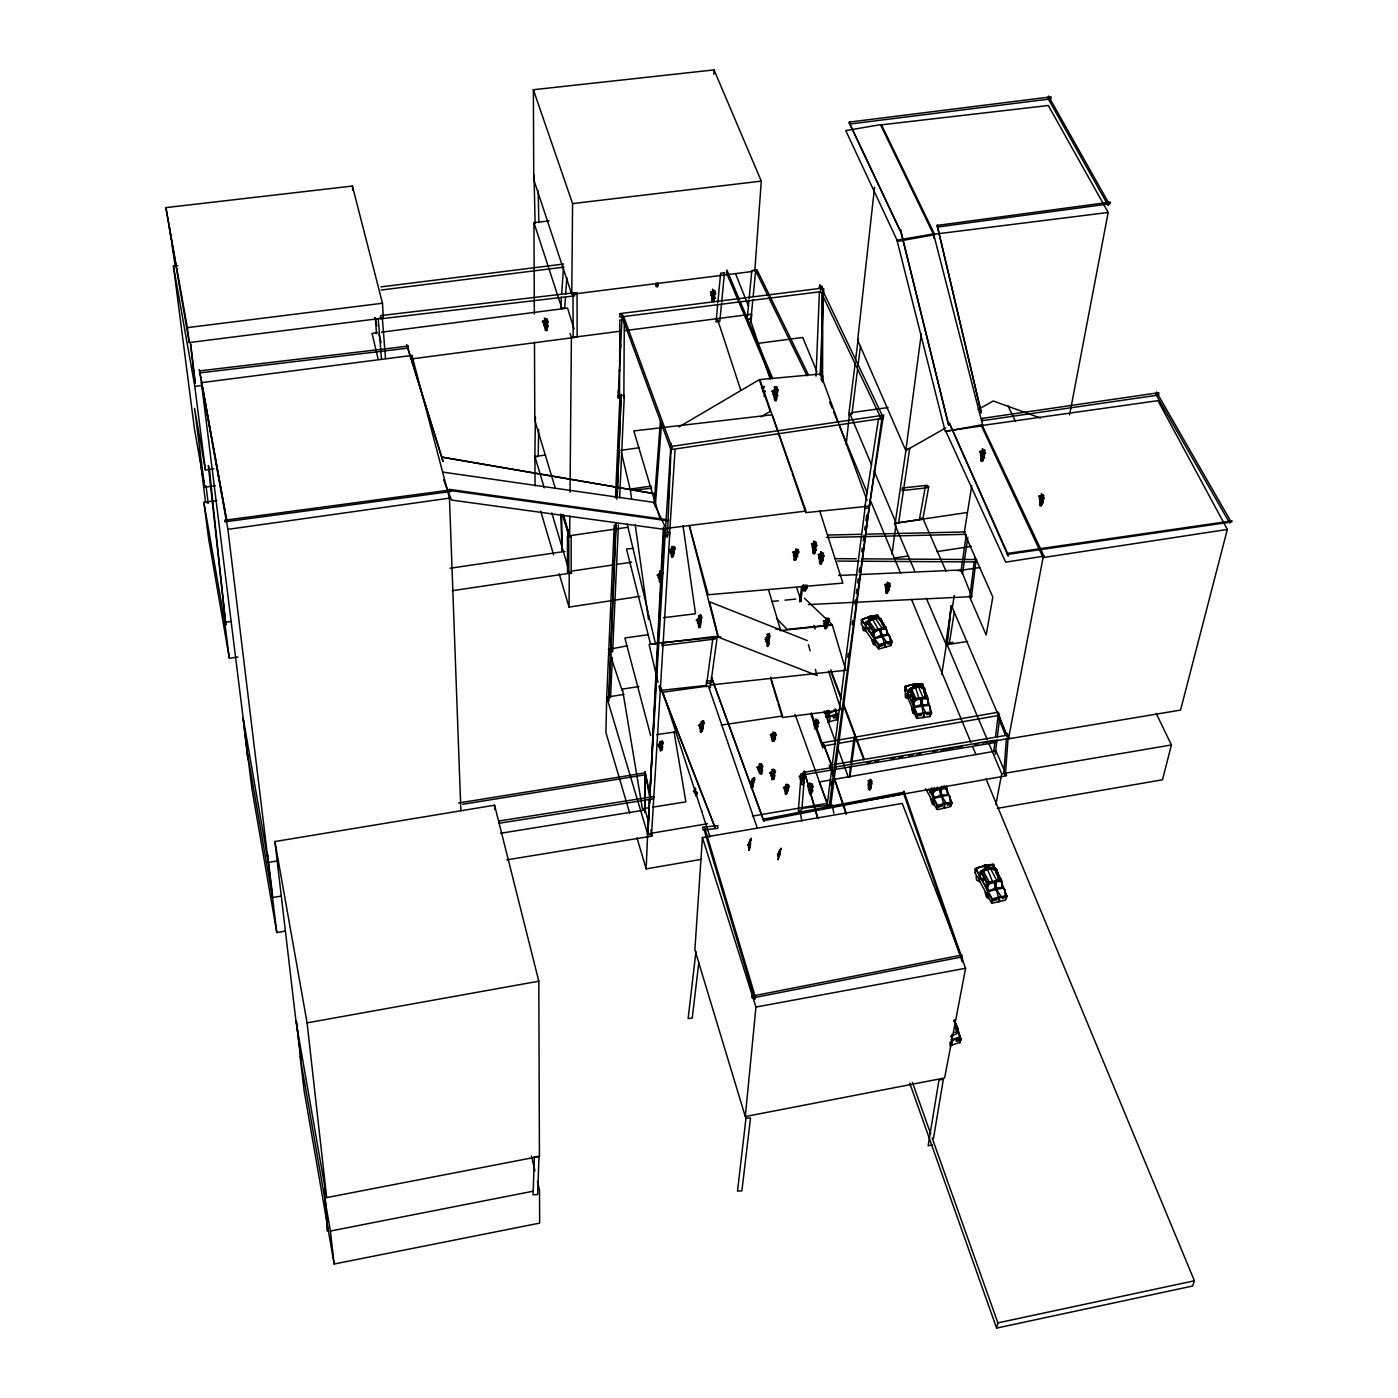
<?xml version="1.0" encoding="UTF-8"?>
<svg xmlns="http://www.w3.org/2000/svg" width="1398" height="1398" viewBox="0 0 1398 1398"><rect width="100%" height="100%" fill="white"/><g stroke="black" fill="none" stroke-linecap="round" stroke-linejoin="round"><path stroke-width="1.5" d="M821.832 295.642L821.622 378.683L822.548 381.287L822.81 288.704L821.849 286.136L821.849 289.316M950.081 1041.929L950.063 1045.739L959.919 1042.366L959.972 1036.914L952.055 1039.605M619.506 398.5L619.838 320.002L624.312 319.862L623.84 398.36M696.519 792.421L696.414 795.759M568.776 539.436L568.567 573.547L568.147 529.999L568.794 538.055M873.156 619.559L873.156 617.252L879.692 618.877L879.674 620.013M639.934 596.369L569.038 607.099L569.283 571.433M272.505 894.388L272.47 897.673L267.315 853.479L267.665 856.258M627.737 527.273L569.65 535.714L569.825 516.107M570.034 492.148L571.398 337.547L570.069 333.44M752.631 271.439L571.782 294.262L572.586 203.601L533.372 89.734L714.029 69.9L761.281 181.111L754.78 271.16M805.388 590.742C806.629 584.696 802.05 583.997 803.588 590.445L805.388 590.742C808.114 586.723 804.427 587.143 803.833 591.005M535.417 416.552L534.857 457.129L538.23 456.377L538.632 429.466M814.737 728.865L813.863 721.246L816.31 721.49L817.131 726.069L814.667 725.527C814.964 720.442 817.498 726.838 816.432 729.267M623.927 694.422L606.715 697.148L605.911 732.569L629.694 813.129M930.334 710.236L930.421 706.829M809.162 790.115L811.766 790.307L810.403 785.746L807.852 785.851L809.582 793.505L811.382 793.68C811.784 791.618 809.826 785.204 809.075 789.381M988.194 869.084L988.246 867.197L995.201 870.482M608.689 698.179L615.836 524.302M616.868 499.243L621.166 394.166L617.304 495.836M608.846 701.08L616.186 523.062M816.013 376.149L819.403 292.269M701.586 859.316L646.156 868.892L647.624 833.907L606.715 697.148M820.137 375.503L823.282 300.535M823.527 294.611L823.771 288.652M606.68 697.794L614.281 524.862M615.47 497.863L619.961 395.477L624.312 395.407L619.646 497.775M610.542 697.672L612.376 657.532M612.621 651.957L618.423 524.774M618.248 395.145L618.108 398.133L622.197 314.323L622.058 317.311M706.217 686.907L706.497 681.193L710.691 680.669L710.324 687.764M618.37 392.89L618.493 390.269M619.401 371.728L619.524 369.055M619.786 363.707L619.926 361.016M620.572 347.508L620.712 344.782M868.647 783.719L868.473 785.344L870.185 786.742L870.22 781.744L868.455 780.643L868.403 788.926L869.608 789.94C871.461 786.934 867.599 779.28 869.661 786.847L872.16 783.719L870.377 781.255L868.56 784.033L869.661 786.847M668.489 498.632L668.943 489.597M669.694 474.394L670.306 462.091M670.778 452.795L670.935 449.684M671.092 446.574L671.25 443.446L667.353 537.409L666.706 534.193M663.386 527.098L647.938 832.649M648.235 827.249L649.388 805.44M649.476 803.605L663.945 530.226M713.801 74.251L714.029 69.9M711.582 294.908L711.949 300.413L713.574 300.919L713.26 295.048L711.687 294.209L711.285 295.38L713.277 297.687L715.741 293.423L713.155 291.71L711.739 294.821L713.714 297.232M670.725 447.744L665.116 535.591L668.017 535.102M669.485 534.84L675.042 450.034M768.585 641.892L770.158 635.443L767.659 636.247L766.034 641.769L768.585 641.892L766.296 641.245M912.527 685.876L912.614 684.513L922.173 683.849L921.981 686.593M702.425 837.542L694.876 949.836L745.291 1116.565L944.611 1077.98L965.616 968.272L902.234 803.431L702.425 837.542L755.951 1007.067L745.291 1116.565M868.28 618.353L868.368 616.99L877.402 615.137L877.21 617.864M561.454 297.145L560.685 308.172L564.687 308.207L565.474 297.18M561.629 294.366L563.569 266.319M565.666 294.401L566.837 277.643M751.058 322.851L751.687 314.183L625.063 330.592M1006.385 738.441L1003.904 772.587L1005.337 775.453L1008.238 735.977L1006.77 733.111L1006.577 735.785M702.373 811.487L702.408 811.609M801.858 775.278L803.535 774.684L803.588 776.502M717.716 304.275L716.056 321.924L719.848 321.33L721.525 303.681M717.856 302.667L720.617 273.257L724.461 272.662L721.683 302.055M748.996 300.028L747.144 319.373L750.971 318.901L752.858 299.556M749.153 298.403L751.827 270.513L755.724 270.041L753.173 296.306M650.402 800.46L650.297 796.109M846.192 444.162L849.355 414.979M749.625 845.528L749.031 850.334M698.651 615.749L700.59 615.26L698.423 615.836M874.554 187.262L857.673 340.133L905.817 450.558L945.695 427.928M695.959 951.374L688.131 1018.548L692.255 1018.111L698.79 962.82M946.988 641.682L947.285 639.236M947.704 635.548L948.578 628.156M948.858 625.675L951.199 605.701L947.18 645.701L946.848 642.905M993.751 751.46L994.939 741.726M995.533 736.816L998.242 714.535L999.745 717.401L997.316 737.235M995.219 754.308L997.019 739.682M715.322 828.228L659.716 685.492L714.675 826.567M855.279 362.274L848.761 414.769L851.959 414.088L857.568 369.229M855.593 359.723L858.145 339.172M857.9 366.695L860.452 346.25M983.021 867.144L983.196 865.834L993.174 864.401L999.5 878.678M974.249 561.909L970.09 594.954L971.348 597.82L975.996 561.052L974.721 558.186L974.563 559.427M865.484 504.73L826.777 807.904L830.534 807.118L869.696 503.962M546.286 326.573L547.719 326.223L546.793 330.714L545.552 330.487L548.278 321.295L545.255 320.282L543.7 324.755L546.286 326.52L543.927 324.388M992.999 865.712L993.174 864.401M799.621 601.874L801.683 586.286M800.757 601.577L802.836 585.954M892.029 554.29L895.838 525.141M830.727 785.396L831.216 781.744M847.782 657.287L848.306 653.268M852.116 624.731L852.658 620.625M854.877 603.988L855.436 599.794M856.275 593.486L856.834 589.257M857.673 582.896L858.25 578.65M859.106 572.236L859.665 567.955M861.832 551.721L862.304 548.103M863.282 540.816L864.016 535.329M864.75 529.807L865.24 526.137M865.974 520.58L866.708 515.006M829.416 804.689L869.451 504.958M850.211 766.803L849.932 777.061L851.557 764.968M850.7 763.168L853.811 739.839M853.986 738.598L854.143 737.358L854.842 740.381L851.871 762.522M905.817 450.558L921.317 333.72M933.951 238.516L934.528 234.182L881.456 124.824L1048.308 105.497L1108.177 212.461L1069.592 414.822M821.203 379.854L821.709 376.202M821.849 381.06L822.601 375.59L822.601 382.108M879.884 418.963L880.303 416.027L881.841 419.033L869.556 504.853M962.383 561.716L961.02 571.066L962.471 573.757L964.236 561.734M962.575 560.371L966.315 534.63M700.153 623.351L701.988 617.007L699.192 617.619L697.41 623.019L700.153 623.351L697.689 622.512M964.428 560.388L967.818 537.321M752.98 784.75L755.007 779.175L752.666 779.909L750.674 784.628L752.98 784.75L750.953 784.173M951.409 607.169L945.817 643.08L949.452 642.661L954.345 611.608M941.71 674.413L946.586 643.325L953.034 642.311M954.292 595.408L952.335 607.728L1008.465 738.826L1180.541 710.097L1227.339 529.44L1157.946 400.667L981.309 425.586L1043.083 557.575L1008.465 738.826M971.767 485.595L964.27 532.725L992.807 597.016L986.202 634.972L969.233 596.055M749.468 849.477L750.376 844.567M672.648 552.21L672.945 551.074L671.057 551.406L671.459 556.823L673.312 556.159L672.7 553.031M836.86 720.162L837.594 715.689L835.41 709.992M933.427 1138.723L943.353 1079.308L938.984 1079.955L928.15 1145.731L932.361 1145.084M921.946 687.1L922.47 684.024L927.066 698.685M829.224 722.102L830.237 716.37L826.393 716.283M760.285 774.09C760.023 769.983 763.43 769.966 761.491 774.055M995.9 804.601L1001.702 773.81L988.98 743.701M695.47 790.691L694.666 793.348L697.008 792.858L694.858 792.893M661.621 747.441L663.403 742.338L660.642 742.95L658.965 747.196L661.621 747.441L659.227 746.812M1005.651 899.735L1006.63 895.174L1002.174 884.847M701.639 727.17L702.006 726.016L700.188 726.488L700.363 731.853L702.146 731.049L701.621 727.974M701.761 727.729L700.52 732.255L701.569 731.87C707.108 722.888 696.396 727.694 703.142 727.414M951.531 1045.494L952.842 1039.832M825.729 714.011L826.533 710.621M661.027 578.108L663.141 572.394L660.171 572.9L658.196 577.689L661.027 578.108L658.493 577.252M819.123 288.128L819.927 284.685L882.924 416.849L881.998 420.309L821.115 292.322M772.5 779.437C772.5 775.383 775.75 775.104 773.636 779.263M777.847 859.77L780.032 852.885L778.232 858.861M810.945 790.709L812.395 790.517L811.102 794.344L809.896 794.081L813.391 786.323L810.438 785.204L808.533 788.944L810.997 790.761L808.778 788.664M959.867 1043.013L960.915 1038.714L954.659 1022.462M986.027 778.878L1194.399 1280.778L1192.581 1286.02L996.599 1328.1L997.875 1322.892L932.134 1137.937M1156.251 713.557L1171.419 744.959L1162.489 779.787L997.281 808.341M658.51 283.34L657.409 287.009L656.274 286.538L657.305 282.798M702.111 728.358L699.664 727.484M751.705 787.703C755.584 783.631 750.691 777.463 751.495 784.61C754.501 782.094 752.072 783.037 752.526 787.249M861.465 624.067L862.007 622.127M862.409 620.677L862.828 619.227L870.639 616.343L870.22 617.794M873.418 617.514L873.942 615.679L878.031 615.33L877.507 617.165M904.908 690.752L905.485 688.865M905.921 687.449L906.358 686.034L915.078 684.164M803.064 785.466L804.095 781.569L802.854 781.098M673.12 553.433L675.479 547.911L672.421 548.173L670.271 552.787L673.12 553.433L670.586 552.367M922.418 685.929L923.012 684.129L918.661 683.919M804.759 777.271L803.046 781.185M821.273 560.266L822.793 560.266L821.028 564.268L819.805 563.796L824.261 555.792L821.36 554.15L818.983 557.977L821.273 560.283L819.263 557.697M748.804 845.755L751.128 838.293L749.066 850.036L750.184 843.815L750.272 845.93L748.332 846.873L750.167 845.196M801.666 776.694L800.372 779.647M815.331 728.707C815.855 724.88 819.018 726.069 816.484 729.127M773.478 776.589L775.61 771.329L772.675 771.277L770.787 775.698L773.478 776.589L771.067 775.296M975.245 872.771L976.957 868.123L985.712 865.257L985.188 866.655M988.701 866.445L989.365 864.646L993.891 864.453L993.209 866.253M772.814 741.045C773.146 737.41 776.449 738.022 774.02 741.22M702.478 726.943L704.487 722.679L701.551 723.168L699.979 727.047M776.065 396.053L778.406 389.797L775.139 389.378L773.111 394.743L776.065 396.053L773.409 394.271M887.433 589.781L888.883 589.834L887.014 593.434L885.878 592.979L890.509 585.814L887.8 584.242L885.353 587.667L887.468 589.834L885.65 587.422M764.129 396.525L764.898 394.673M761.001 771.277L762.924 766.121L759.883 765.789L758.258 770.123L761.001 771.277L758.502 769.756M867.197 623.491L868.542 620.397L875.55 630.411L872.841 636.597L870.517 633.259M764.182 386.267L762.871 389.116M868.944 789.014C869.713 785.222 871.985 787.441 869.836 789.87M787.004 791.041L789.521 786.305L786.567 786.095L784.365 790.027L787.004 791.041L784.68 789.695M794.151 560.074C795.34 555.111 798.8 555.548 795.375 560.161M908.927 692.412L911.181 687.973L916.092 699.052L914.572 702.023M933.672 792.771L935.21 789.73L934.144 787.808M979.701 876.598L982.951 870.57L989.732 882.732L986.446 888.761L985.328 886.734M915.078 686.575L915.935 685.09L922.767 686.313L925.721 697.724M921.894 687.799L922.767 686.313L924.113 691.695M826.655 625.273L829.73 620.485L826.672 619.908L823.999 623.91L826.655 625.273L824.348 623.578M700.643 616.448L699.524 618.3L698.581 616.378M796.021 556.631L799.219 551.861L796.109 551.109L793.382 555.093L796.021 556.631L793.732 554.779M807.362 585.255L805.335 587.999L803.011 586.077L804.007 585.063M1039.972 499.121L1041.755 496.08L1044.393 498.107L1041.388 502.214L1039.448 499.628L1041.894 501.777M773.845 738.808L776.449 734.719L773.531 733.793L771.399 737.2L773.845 738.808L771.679 736.938M814.754 723.814L816.415 720.966L819.123 722.451L816.345 726.401L814.213 724.321L816.764 725.946M866.463 624.294L872.544 617.427L867.022 624.155M695.243 788.926L693.46 791.705L695.715 791.006M764.322 392.419L765.143 391.353M872.142 617.462L879.15 617.357L878.171 618.598M871.828 617.881L865.886 622.337L873.034 616.868L871.216 618.65L874.554 618.807M812.587 547.037L814.37 543.42L817.061 545.29L814.387 549.816L812.343 547.334L811.836 543.595L814.283 544.014L815.121 549.431L812.675 548.68L812.797 546.059L814.405 546.985L814.632 553.293L812.937 552.717L812.57 546.863L814.387 549.816M695.732 789.119L694.037 791.146L695.767 793.697M674.011 547.282L672.648 548.872L671.914 547.876L671.844 546.478L673.906 546.915M982.602 457.408L985.607 452.83L982.811 451.117L980.435 455.066L982.602 457.408L980.714 454.769M912.108 689.022L907.984 692.989L915.952 685.492L912.877 688.323M983.965 870.063L987.565 867.372L979.299 875.532M828.367 619.454L826.742 620.642L826.288 618.056L828.315 619.087M772.605 773.304L774.562 772.028L773.583 770.49L769.599 773.129L772.185 773.723M801.736 777.882L799.202 776.467L801.351 775.628M763.762 388.399L761.648 386.704M779.472 855.524L777.742 856.555L781.063 848.149L779.944 851.714L779.402 850.91L780.905 848.638L779.472 855.524L778.022 855.995M678.991 426.914L759.359 379.644L770.228 411.396L760.914 416.849M775.051 733.408L770.91 734.457L772.238 741.289L774.055 741.394C774.894 738.703 772.011 733.531 771.871 738.424L774.667 738.389L772.954 732.01L775.016 733.234M977.971 409.614L993.174 400.999L1040.444 418.002M864.925 618.196L861.133 620.048L862.024 621.341M950.692 1036.372L956.931 1033.559L955.987 1026.901M869.608 621.656L864.576 623.927L861.64 620.065L870.028 616.273L872.981 620.135M884.654 635.339L887.835 633.958L885.685 626.426L879.307 629.187L881.491 636.719M817.865 720.984L816.292 721.648L815.925 718.922L817.865 720.599M979.369 866.952L975.088 868.77L975.157 870.412L976.87 869.678M999.378 888.377L1002.978 886.926L1001.143 878.695L993.926 881.614L995.795 889.844M984.14 871.478L978.478 873.645L975.647 868.77L985.048 865.17L987.914 870.028M944.611 786.655L939.299 788.664L941.134 796.703M865.362 622.617L869.259 621.184M908.892 685.265L904.681 686.645L905.642 688.078M810.176 787.179L812.308 786.637L811.347 784.75L807.415 785.973L809.757 787.458M912.719 689.406L907.197 691.031L905.257 686.733L914.414 684.006L916.389 688.323M925.161 705.291L928.796 704.312L927.468 696.379L920.164 698.318L921.509 706.27M825.781 717.157L829.573 716.248L828.49 712.246M748.559 846.314L750.272 845.93M997.875 1322.892L1194.399 1280.778M334.139 1264.019L330.4 1231.044L300.046 1056.381L304.1 1090.562L334.139 1264.019L539.663 1223.11L539.488 1189.96L537.461 1181.45M627.457 645.719L608.427 649.476L622.197 690.647M330.4 1231.044L533.075 1191.218M326.678 1197.597L539.436 1156.426L538.807 981.204L494.577 805.196L274.899 841.544L295.992 1021.466L326.678 1197.597L307.088 1022.864L274.899 841.544M755.951 1007.067L965.616 968.272M307.088 1022.864L538.807 981.204M831.198 779.857L819.263 781.954L828.595 807.275L1006.647 775.733L996.005 751.023L833.191 779.507M835.375 743.928L823.474 746.008L822.391 742.827L998.347 712.194L999.57 715.287L837.35 743.579M276.804 932.588L272.505 897.568L247.568 754.029L252.042 789.59L276.804 932.588L285.314 931.12M866.638 762.592L870.657 761.91M874.676 761.228L878.695 760.547M890.753 758.502L894.755 757.821M898.774 757.157L902.776 756.475M908.787 755.462L912.772 754.78M916.773 754.099L920.775 753.417M932.746 751.39L936.73 750.726M940.714 750.044L954.624 747.685M956.616 747.353L962.575 746.34M974.458 744.33L978.425 743.666M982.375 742.985L1010.003 738.319M272.505 897.568L281.068 896.118M649.755 833.54L707.475 823.737M752.369 816.1L827.179 803.361L795.043 714.326M1001.702 773.81L1171.419 744.959M833.295 764.619L829.241 765.318L830.29 768.743M835.305 764.287L1008.832 734.946M832.334 767.519L803.168 772.412L803.326 775.785M835.567 766.978L995.236 740.189L994.729 742.618L835.235 769.407M833.086 769.774L802.889 774.841L801.141 773.706L798.345 811.032L801.875 809.687L804.706 772.937L801.141 774.3L801.683 775.96M879.884 636.929L873.593 637.977L872.369 630.183L880.757 628.785L881.981 636.579M460.868 810.595L449.457 498.142L411.938 355.424L201.417 382.668L243.147 718.048L268.294 862.409L276.874 860.976M506.792 859.857L652.482 836.039L650.786 830.028M458.649 802.976L644.967 772.919L644.635 774.911L462.79 804.269M500.606 833.278L645.142 809.949L647.973 819.979M648.602 807.799L642.398 808.778L622.442 689.057L638.938 686.575M652.744 807.135L685.876 801.84L674.098 732.08M499.103 820.993L653.67 796.58L653.39 798.852L499.016 823.265M967.661 641.437L946.236 644.775L926.332 598.239M1043.083 557.575L1227.339 529.44M958.207 570.768L979.718 567.483M216.777 500.606L203.881 502.389L208.582 538.44L229.342 658.336L237.94 657.025M893.654 558.134L908.735 555.862M936.747 551.616L971.243 546.408M203.881 502.389L224.746 622.425L231.212 621.481M571.433 571.118L612.289 565.054M616.588 564.408L631.634 562.171M967.189 512.507L896.118 523.062L874.117 470.986M452.27 590.69L571.817 572.953M656.623 734.666L676.562 731.713M721.316 725.073L782.583 716.003L770.613 677.139M450.139 568.235L564.949 551.424M802.557 777.69L803.763 777.515M651.153 486.102L630.114 489.108L621.306 452.253M620.852 450.348L639.533 447.692M201.417 382.668L227.909 529.353L449.457 498.142M648.515 634.64L624.871 637.977L650.647 735.558M535.067 485.945L534.91 456.517L545.674 455.014M851.714 412.602L888.01 407.552M177.721 265.55L173.422 266.057L194.357 428.242L204.667 487.186L215.397 485.718M204.667 487.186L194.567 408.408L205.436 470.025L214.051 468.854M757.646 343.419L802.749 337.46L816.974 371.728M411.484 358.937L576.605 337.18M377.687 332.672L372.025 333.406L378.176 359.234M381.479 332.182L567.553 308.102L574.019 328.88M173.422 266.057L194.811 386.372L201.26 385.533M571.398 337.547L620.764 331.151M839.01 710.271L782.373 717.506L778.197 703.631M380.972 286.887L563.586 264.047M381.182 290.033L563.586 267.158M165.89 207.62L187.367 327.639L382.493 303.244L383.349 318.062L189.254 342.562L165.89 207.62L352.401 186.039L382.493 303.244M934.528 234.182L1108.177 212.461M665.203 528.531L805.982 511.056L772.238 414.787L633.818 430.933L659.926 518.396M663.473 617.706L695.522 613.739L683.028 525.805M534.351 313.956L533.949 222.701L549.082 220.884M572.586 203.601L761.281 181.111M657.043 643.429L650.577 644.216L626.496 549.047L632.997 548.313M663.526 642.661L667.86 642.136M775.873 629.205L780.189 628.681L768.62 590.113M801.701 808.359L832.317 804.829M651.73 488.164L630.428 490.576L631.634 499.138M696.204 796.371L695.173 792.544L696.973 792.194M705.798 685.492L659.943 690.472L658.947 686.296M709.957 685.037L845.825 670.271L832.317 625.116L779.839 630.638M657.34 643.569L649.091 644.443L657.969 682.102M716.79 637.296L720.879 636.859M869.172 506.128L805.755 512.647L792.194 473.275M771.993 601.455L778.476 600.808M784.96 600.161L795.777 599.078M938.093 796.93L932.711 797.454L931.907 789.206L940.854 788.315L941.675 796.58M992.667 890.072L987.128 890.596L986.306 882.138L995.533 881.229L996.355 889.722M954.782 1032.301L958.731 1031.986L960.758 1039.186L950.885 1039.972M808.341 604.565L971.872 596.614L961.125 569.947L861.133 574.491M838.59 575.504L857.376 574.648M919.884 706.252L913.331 706.479L913.016 698.388L921.736 698.091L922.051 706.182M764.094 386.862L761.491 386.914L762.067 388.906M826.742 537.479L965.826 534.316M827.861 535.05L861.762 534.281M867.372 534.158L965.267 531.956M834.851 558.658L856.258 558.781M862.077 558.833L976.748 559.549L975.472 561.926L860.906 561.227M837.612 561.087L858.966 561.21M802.767 781.832L804.497 781.832L803.116 779.333M920.513 684.338L913.313 684.164L915.271 688.48M801.928 776.432L799.534 776.344L800.897 780.853M824.401 713.347L827.878 713.539L827.983 710.551L828.367 713.469L834.134 711.355L833.924 709.887M943.213 794.833L949.312 795.322L951.584 803.92L943.44 803.273L941.186 794.676M762.522 391.65L765.108 391.038M442.607 472.087L653.582 502.336L666.462 529.685L451.519 500.047L443.638 479.864M956.948 1029.749L957.997 1029.924L959.727 1037.333M659.489 746.41L661.761 746.794M766.558 640.721L768.638 641.158M697.969 622.005L700.258 622.617M802.382 779.105L800.705 778.459L801.526 784.453M807.258 640.581L709.52 601.787L718.502 637.243L817.114 675.531L815.384 669.362M695.627 788.874L695.033 787.895M544.154 324.004L546.635 325.944M809.04 788.367L811.364 790.237M995.586 871.793L997.63 873.523L998.189 877.385M924.567 694.893L925.878 696.117L924.218 691.171L924.393 692.901M804.427 598.222L826.515 619.297M829.381 622.04L832.282 624.801L787.161 629.38L776.502 618.353M803.203 584.853L805.335 587.999M814.475 724.077L816.345 726.401M880.303 619.524L877.367 615.662L868.997 616.57L871.933 620.432M865.869 626.584L869.346 631.581M711.512 295.1L713.277 297.687M931.365 788.123L932.815 790.377L931.365 793.348L928.656 789.136M1039.71 499.366L1041.388 502.214M995.988 869.608L993.122 864.75L983.912 865.432L986.743 870.307M877.525 615.295L882.225 623.7M883.169 625.378L884.13 627.073M886.961 632.158L891.732 640.668L891.068 645.299L890.107 643.604M980.819 878.626L981.955 880.653M930.002 791.95L931.068 793.872M696.431 793.173L695.855 792.072M977.289 876.93L975.122 872.946L975.647 868.473L992.091 898.565L991.549 903.021L978.39 878.923M929.111 789.73L937.376 804.916L936.94 809.425L925.598 788.594M954.048 1020.278L955.236 1022.462L954.572 1019.876M941.413 786.253L942.252 787.825L934.021 791.303L932.361 788.157M884.41 627.912L879.115 617.444L880.076 620.782M808.079 374.14L756.947 269.709L756.685 272.837L767.921 295.817M768.585 297.18L807.048 375.835M1007.801 405.56L1015.402 421.252M922.296 684.373L924.27 688.672M908.176 693.897L909.801 697.585M911.426 701.272L912.247 703.124M672.193 552.49C672.351 548.208 676.422 554.359 672.403 552.996M929.163 532.778L923.204 519.2L894.336 523.394L914.554 570.699M930.02 534.735L945.992 571.118M945.764 788.157L946.603 790.097L945.66 786.794M947.425 792.019L951.584 801.753L950.727 806.349L949.906 804.409M954.694 1024.105L957.176 1031.34L956.232 1029.12M849.582 412.899L871.583 464.975M946.586 643.325L987.285 739.682M739.367 299.574L726.873 270.006L726.611 273.134L770.578 377.303M739.961 300.989L772.797 378.701M945.398 787.022L946.079 788.629L938.041 788.752L937.376 787.144M868.927 783.684L870.15 786.567M829.521 401.96L832.037 408.006M833.715 412.043L837.891 422.126M839.569 426.145L867.179 492.673M870.535 500.729L900.661 573.285M911.548 599.497L970.963 742.6M972.624 746.637L975.979 754.693M697.06 794.274L696.361 792.002M735.68 274.078L748.489 306.162M1006.508 734.824L997.805 712.858L997.648 715.531L1005.459 735.278M832.806 767.642L823.265 743.456L831.286 765.353M953.89 1020.715L956.424 1027.233M994.729 867.861L999.605 880.46M996.023 872.841L996.844 874.921M997.648 877.018L998.452 879.115M885.266 627.877L883.711 623.84L884.654 627.3M763.518 390.374L764.059 391.877M944.087 785.624L944.838 787.598M830.814 669.799L841.509 698.371M843.658 704.155L864.279 759.254M831.111 672.316L841.072 698.965M843.955 706.654L863.807 759.761M838.748 423.454L820.539 374L759.918 379.557L777.707 431.231M839.429 425.307L867.005 500.222M824.313 711.058L835.55 741.936M837.559 747.476L848.376 777.253M811.399 712.91L822.95 745.361L822.828 747.93L810.683 713.801M912.422 1082.454L930.684 1133.83M909.749 1083.188L996.599 1328.1M960.146 955.795L903.44 792.946L903.842 791.111L962.68 959.902L962.208 961.719L960.845 957.77M796.511 587.317L801.246 600.948M1041.16 500.781C1039.693 497.688 1044.061 500.781 1043.292 502.756L1041.37 501.567M778.371 433.118L791.53 471.336M846.437 813.444L829.993 765.632L846.07 814.318M757.314 828.14L708.314 685.929L662.914 692.22L710.044 837.053M699.332 623.071C702.81 624.172 699.332 617.584 699.14 622.494M750.097 318.936L770.141 379.033M571.782 294.262L533.756 179.678L533.372 89.734M717.751 319.932L740.8 390.339M533.949 222.701L562.031 308.836M819.665 510.707L842.889 583.088L708.209 594.762L689.301 525.543M813.898 625.378L815.104 629.117M828.542 670.953L841.107 710.009M927.643 700.538L931.12 711.652L930.299 716.265L929.722 714.413M563.307 515.25L568.497 534.333L562.643 515.18M954.869 1024.891L957.35 1033.052M951.846 1034.45L952.335 1036.075M555.338 488.356L534.805 420.431L534.473 342.213M563.429 515.128L569.65 535.714M828.979 710.289L829.94 713.452M771.119 680.127L773.461 687.921M774.055 689.861L777.603 701.656M534.91 456.517L544.276 487.85M551.791 512.926L568.042 567.256M540.659 511.056L553.608 554.901M559.165 573.687L569.038 607.099M637.016 837.909L646.156 868.892M925.057 690.088L924.305 687.519L926.175 694.701L925.424 692.15M817.952 818.249L804.165 771.049L817.271 817.411M808.411 644.705L810.158 650.856M1000.688 881.264L999.22 875.428L999.745 877.909M951.461 1037.368L952.143 1039.763M759.533 773.409L757.384 767.118L759.9 766.331L761.753 770.578L759.149 771.084L758.712 769.512L760.582 768.813L761.578 774.16M835.829 710.149L837.472 716.143L828.437 716.405L827.354 712.403M945.764 787.598L946.411 790.01M689.424 526.295L717.96 637.121L655.365 643.307L648.602 614.613M374.734 317.538L376.848 325.926M378.98 334.314L381.095 342.72M531.432 1155.971L534.962 1170.842M627.248 524.128L648.13 612.604M835.34 708.734L836.476 713.714M926.769 696.134L926.158 693.495L927.084 698.144M948.194 794.012L946.394 785.991M649.546 792.683L645.16 772.238L649.301 795.305M805.79 584.871L806.174 587.632L803.57 587.265L803.413 585.745M882.051 622.949L882.4 624.609M773.793 779.385L773.234 774.195L771.434 774.335L772.011 779.857M832.684 806.926L833.802 813.234M800.023 810.7L801.823 821.255M916.913 687.169L916.616 685.404L923.047 688.515M169.245 226.633L169.735 229.866M170.224 233.082L171.185 239.495M171.674 242.675L175.03 264.851M635.234 524.844L648.515 619.541M655.749 283.322L655.959 285.786L657.567 286.188L657.409 283.584M224.746 622.425L229.342 658.336M268.014 859.019L272.33 893.042M187.367 327.639L189.254 342.562M194.811 386.372L205.436 470.025M198.831 448.409L199.145 450.995M199.792 456.15L200.438 461.305M200.753 463.856L205.471 501.707L208.197 503.332L206.03 485.822M227.909 529.353L268.294 862.409M190.757 344.24L195.318 383.209M190.443 343.646L195.004 382.702M764.356 393.188L764.164 390.968M889.81 636.177L890.264 641M803.116 783.579L803.221 784.767M385.516 358.5L382.336 317.94L378.211 318.657L381.479 359.216M352.401 186.039L352.68 190.25M375.503 317.765L376.429 333.65M411.938 355.424L412.148 359.758M950.098 796.545L950.273 801.648M1004.952 889.565L1005.127 894.79M534.019 175.134L535.119 223.296M494.577 805.196L494.665 809.529M538.16 190.705L538.859 222.632M764.461 394.481L764.496 395.721M561.629 515.18L562.188 551.319L560.72 514.115M798.398 549.641C798.52 553.486 793.348 549.099 798.398 549.641M917.071 713.941L917.053 718.415L924.183 717.366L924.218 712.893L917.071 713.941M937.499 807.852L937.499 809.617L944.699 808.009L944.716 803.588L937.516 805.213L937.499 807.852M1041.545 502.965L1041.143 506.181L1039.99 505.552C1040.619 501.305 1044.376 501.288 1041.545 505.394L1039.728 504.835L1039.99 498.492L1041.58 499.505L1041.545 502.965M659.541 746.567L660.293 750.569L661.936 749.765C662.11 746.759 659.332 743.491 660.013 747.86C666.584 746.008 656.169 741.01 659.489 746.672M773.688 393.921L774.527 400.055L776.502 399.688L775.768 393.048L773.688 393.921M327.482 1226.92L327.447 1231.061L324.371 1188.842L327.482 1226.92M645.02 772.028L644.915 812.081L645.02 772.028M769.354 633.504C769.774 637.208 765.388 635.688 769.354 633.504M828.944 618.37C829.014 622.093 823.981 618.056 828.944 618.37M887.45 588.471L887.398 592.804L885.65 592.35L886.017 586.601L887.45 588.471M815.785 543.263L814.178 544.154L813.776 540.904L815.785 543.263M574.665 292.671L574.613 295.852L380.763 318.814L380.588 315.616L574.665 292.671M980.872 455.556L983.423 456.989L982.689 451.711L980.12 451.414L980.872 455.556M984.332 450.89L982.654 451.851L982.322 448.688L984.332 450.89M819.56 561.909L819.525 563.114L821.36 563.551L821.36 557.575L819.595 556.771L819.56 561.909M916.739 714.64L916.704 715.933L921.404 715.374L921.439 714.081L916.739 714.64M992.161 901.465L992.108 903.213L999.483 901.518L999.605 897.149L1006.385 895.541L1005.319 900.137L998.417 901.78L999.465 897.167L992.213 898.844L992.161 901.465M619.978 313.624L619.891 317.049L820.434 291.71L820.748 288.303L619.978 313.624M698.056 622.145L698.72 627.352L700.381 626.409L699.874 620.747L698.056 622.145M711.442 677.226L763.885 821.185L711.442 677.226M544.067 323.322L545.168 329.823L546.985 329.876L545.884 323.724L544.067 323.322M703.631 720.931C703.718 724.496 699.07 722.259 703.631 720.931M766.681 640.843L767.275 646.016L768.76 644.95L768.323 639.305L766.751 640.022L767.17 642.381L769.319 640.808L767.712 636.841L765.65 638.676L766.628 640.948M885.808 588.174L888.289 589.502L887.678 584.766L885.179 584.469L885.808 588.174M889.303 583.892L887.66 584.941L887.415 582.11L889.303 583.892M534.403 1156.74L533.075 1194.888L537.618 1194.539L539.034 1156.373L534.403 1156.74M795.812 555.286L795.916 559.48L793.959 559.549L794.256 553.905L796.178 554.185L795.812 555.286M980.924 459.121L980.872 460.344L982.672 460.816L982.742 454.63L981.047 453.808L980.924 459.121M824.523 624.207L824.61 628.209L826.55 628.052L826.777 622.896L824.89 622.722L824.523 624.207M982.462 418.352L982.357 420.676L1158.627 395.022L1158.82 392.716L982.462 418.352M658.86 576.972L659.454 581.638L661.237 580.799L660.782 575.766L658.86 576.972M809.722 783.177L810.421 785.921L811.941 785.012L809.722 783.177M545.15 319.251L546.985 320.684L546.898 318.639L545.15 319.251M712.526 289.369L712.98 292.392L714.483 291.745L712.526 289.369M761.805 764.671C760.512 768.411 758.205 762.312 761.805 764.671M878.643 645.369L878.591 646.645L882.994 645.492L883.064 644.233L878.643 645.369M752.107 996.092L751.984 998.05L961.841 956.931L962.104 954.974L752.107 996.092M774.352 386.984L776.939 395.197L774.09 395.791L772.378 390.968C775.278 391.457 779.158 386.337 774.352 386.984M861.622 619.733L861.36 624.277L878.381 648.899L878.678 644.373L861.622 619.733M665.291 532.411L647.484 834.623L651.538 834.589L669.852 532.411L665.291 532.411M779.542 851.697C781.255 856.572 775.96 857.358 779.542 851.697M937.272 805.982L937.184 807.223L941.937 806.297L942.025 805.056L937.272 805.982M1039.763 500.187L1042.157 501.917L1041.632 496.657L1039.168 496.045L1039.763 500.187M751.233 784.662L751.373 788.245L752.823 787.319L752.98 782.548L751.233 784.662M1043.223 495.853L1041.527 496.797L1041.3 493.669L1043.223 495.853M655.435 487.028L654.229 502.983L655.295 506.093L661.481 424.31L660.38 421.2L655.435 487.028M661.534 575.504L662.093 577.164L659.664 582.04L660.66 577.479L661.988 577.129C660.38 580.135 658.458 575.242 661.534 575.504M451.397 489.842L451.274 491.449L224.886 521.838L224.781 520.231L451.397 489.842M714.92 291.431C714.623 294.576 710.9 288.582 714.762 290.644L714.92 291.431M849.809 122.028L849.635 124.055L1050.859 98.874L1051.156 96.846L849.809 122.028M905.24 686.401L904.855 690.979L916.529 718.205L916.931 713.627L905.24 686.401M870.15 780.538L870.028 781.866C873.558 782.688 869.084 776.711 870.15 780.538M752.316 778.913L752.945 780.521L754.099 777.847L752.316 778.913M702.949 721.316L701.813 723.867L701.114 721.543L702.949 721.316M772.028 769.477L772.849 771.941L774.02 769.459L772.028 769.477M672.316 446.312L672.001 449.457L883.187 418.299L883.763 415.171L672.316 446.312M816.24 543.14C815.908 546.513 812.063 540.065 816.082 542.302L816.24 543.14M812.413 784.628C811.958 787.651 808.061 782.6 812.238 783.946L812.413 784.628M660.031 741.569L660.904 743.561L661.936 741.132L660.031 741.569M777.288 387.98C776.956 391.789 772.447 386.914 777.166 387.124L777.288 387.98M991.986 899.683L991.864 900.871L996.739 899.91L996.879 898.704L991.986 899.683M768.096 641.385L767.397 646.488L768.236 646.016C772.063 634.517 763.99 642.538 769.232 641L768.096 641.385M784.977 789.521L785.309 793.924L787.126 793.592L786.917 788.839L784.977 789.521M767.205 634.395L768.009 636.894L768.97 633.783L767.205 634.395M745.99 1118.173L737.515 1191.096L741.884 1190.869L750.516 1117.963L745.99 1118.173M662.268 643.01L661.953 645.631L715.077 639.008L715.461 636.387L662.268 643.01M623.421 316L622.984 319.478L670.708 449.073L671.232 445.595L623.421 316M699.734 622.792L698.913 627.842L699.874 627.44C701.447 624.766 701.045 615.697 696.938 619.908L698.546 623.735L700.957 622.32L699.734 622.792M713.032 637.156L706.724 683.447L710.866 682.975L717.244 636.702L713.032 637.156M820.818 551.808L822.094 559.882L819.455 559.287L818.599 554.464L822.915 554.132L820.818 551.808M871.74 781.604C871.269 784.435 868.892 777.672 871.653 780.818L871.74 781.604M659.611 571.258L660.45 573.599L661.656 570.873L659.611 571.258M754.483 777.585L752.578 779.892L754.483 777.585M906.166 448.933L895.122 523.621L898.582 523.149L909.714 448.478L906.166 448.933M661.289 746.881L660.503 750.901L661.481 750.481C665.256 743.928 657.689 746.829 662.617 746.497L661.289 746.881M774.632 770.001C773.094 773.758 771.381 767.991 774.632 770.001M878.433 419.225L864.68 508.278L869.049 508.016L882.924 418.963L878.433 419.225M763.902 819.088L763.64 820.713L904.087 793.697L904.454 792.072L763.902 819.088M885.336 642.765L884.585 647.396L890.771 645.684L891.522 641.053L885.336 642.765M699.297 616.605C698.546 618.79 702.023 616.623 701.045 615.015L699.297 616.605M775.907 395.459L774.824 400.719L776.065 400.719L777.375 395.477L775.907 395.459M662.46 741.412L660.485 742.95L662.46 741.412M937.743 225.34L937.446 227.035L1109.977 203.793L1110.379 202.098L937.743 225.34M925.319 486.696L919.622 518.413L923.082 518.011L928.831 486.294L925.319 486.696M984.839 450.75C984.209 454.088 980.61 447.884 984.734 449.929L984.839 450.75M1043.677 495.993C1043.013 499.173 1039.693 492.655 1043.59 495.189L1043.677 495.993M823.439 553.8C822.74 557.033 819.106 550.969 823.335 552.996L823.439 553.8M902.549 488.007L902.077 490.558L926.787 487.85L927.293 485.281L902.549 488.007M786.06 784.453L786.707 786.777L788.053 784.558L786.06 784.453M749.538 840.635L750.184 841.893L750.936 838.748L749.538 840.635M818.337 720.686C816.537 723.657 815.401 717.157 818.337 720.686M775.558 733.234C773.758 736.239 772.36 730.472 775.558 733.234M944.576 803.623L943.633 808.236L950.395 806.733L951.356 802.12L944.576 803.623M660.293 572.009C660.887 575.155 664.05 567.938 660.293 572.009M924.078 712.91L923.134 717.524L929.932 716.615L930.893 712.019L924.078 712.91M672.84 552.787L671.669 557.26L672.788 556.963C674.885 554.359 674.046 546.513 669.817 550.008L671.32 553.625L674.011 552.629L672.84 552.787M674.518 546.688C672.735 550.602 671.25 545.115 674.518 546.688M714.728 297.774L713.364 301.636L712.246 301.112L713.557 297.145L714.728 297.774M815.908 549.938L814.405 554.045L813.234 553.468L814.702 549.257L815.908 549.938M849.11 122.447L900.172 230.757L849.11 122.447M788.629 785.029C786.794 788.42 785.501 783.072 788.629 785.029M889.81 583.98C888.918 586.898 885.86 581.288 889.757 583.263L889.81 583.98M795.707 549.187L796.144 551.861L797.804 549.641L795.707 549.187M406.835 345.026L443.044 461.462L406.835 345.026M786.847 790.412L785.519 794.361L788.157 790.394L786.847 790.412M761.054 764.059L760.005 766.471L759.027 763.885L761.054 764.059M833.942 716.23L833.383 718.048L837.559 717.506L838.118 715.689L833.942 716.23M1048.587 96.305L1047.941 98.349L1108.195 205.558L1108.911 203.496L1048.587 96.305M984.122 457.443L982.34 461.567L981.151 461.06L982.846 456.831L984.122 457.443M704.907 828.455L704.277 830.36L754.78 999.273L755.497 997.403L704.907 828.455M1007.609 553.398L1007.259 554.447L1231.638 521.926L1232.11 520.877L1007.609 553.398M779.909 852.046L777.498 855.017L780.189 849.862L779.909 852.046M750.289 842.295L747.72 845.196L750.359 840.023L750.289 842.295M826.567 624.626L824.803 628.698L825.991 628.733L827.948 624.749L826.567 624.626M900.417 229.482L948.56 424.887L900.417 229.482M956.914 1039.535L956.215 1041.283L960.775 1040.444L961.475 1038.679L956.914 1039.535M870.36 627.597L869.084 630.638L872.003 634.29L873.278 631.249L870.36 627.597M888.551 642.661L887.94 644.094L891.819 642.888L892.413 641.472L888.551 642.661M1156.635 392.279L1155.779 394.271L1229.663 523.009L1230.607 521.017L1156.635 392.279M927.398 713.242L926.787 714.605L931.085 713.924L931.697 712.543L927.398 713.242M866.76 622.232L865.345 625.273L868.193 629.345L869.608 626.304L866.76 622.232M911.671 695.505L910.255 698.423L912.422 702.53L913.838 699.612L911.671 695.505M948.001 803.728L947.337 805.091L951.584 804.007L952.248 802.644L948.001 803.728M984.367 878.87L982.811 881.823L985.677 886.28L987.233 883.326L984.367 878.87M749.782 841.893C745.92 847.747 752.753 846.891 749.782 841.893M1002.995 897.289L1002.261 898.617L1007.329 896.101L1002.995 897.289M909.224 689.598L907.651 692.482L909.661 696.99L911.234 694.107L909.224 689.598M937.149 225.27L981.274 412.725L937.149 225.27M767.782 638.484L764.968 639.27L768.446 635.094L769.284 636.527L767.782 638.484M980.907 872.352L979.194 875.288L981.955 880.216L983.668 877.28L980.907 872.352M699.087 620.17L696.239 620.432L700.083 616.535L701.01 618.038L699.087 620.17M442.205 457.181L654.98 493.809L442.205 457.181M752.578 781.866L749.94 782.496L753.505 778.931L754.116 780.136L752.578 781.866M660.52 745.029L657.776 745.239L661.481 742.076L662.442 743.194L660.52 745.029M449.387 489.387L448.671 490.296L667.964 520.807L668.733 519.969L449.387 489.387M660.171 574.98L657.025 575.347L661.132 571.957L662.075 573.302L660.171 574.98M701.447 725.247L698.318 725.579L702.547 722.224L703.386 723.57L701.447 725.247M775.034 391.824L771.766 391.405L776.135 388.487L777.253 390.549L775.034 391.824M672.316 550.253L669.118 550.358L673.399 547.3L674.36 548.732L672.316 550.253M759.865 767.834L756.86 767.415L760.757 765.073L761.875 766.733L759.865 767.834M545.133 322.484L542.319 321.47L546.111 319.67L547.23 321.75L545.133 322.484M786.13 788.175L783.352 787.616L787.546 785.431L788.42 786.899L786.13 788.175M916.546 685.003L908.875 689.598L916.546 685.003M987.53 866.935L986.149 868.053L993.384 868.822L994.764 867.721L987.53 866.935M546.705 319.915L545.255 321.016L544.311 317.975L546.705 319.915M826.27 621.918L823.177 621.184L827.756 619.314L828.525 620.992L826.27 621.918M795.41 553.311L792.561 552.262L797.21 550.55L797.978 552.315L795.41 553.311M985.66 868.158L980.033 871.898L988.141 866.795L985.66 868.158M881.09 634.902L873.977 639.305L879.464 646.243L886.577 641.822L881.09 634.902M773.216 735.61L770.42 734.544L774.492 733.373L775.348 735.033L773.216 735.61M660.206 573.46L657.724 574.945L659.297 578.44L661.866 577.217L660.206 573.46M701.551 723.727C697.218 723.622 700.241 731.294 703.002 727.484L701.551 723.727M712.718 293.72L710.429 292.007L713.976 291.378L714.745 293.563L712.718 293.72M813.881 545.552L811.522 543.717L815.244 543.071L816.013 545.43L813.881 545.552M982.252 453.249L979.701 451.554L983.773 450.733L984.489 453.022L982.252 453.249M820.836 556.247L818.162 554.569L822.339 553.783L823.107 555.985L820.836 556.247M995.481 887.835L987.425 892.186L992.825 900.627L1000.898 896.258L995.481 887.835M945.957 802.714L938.093 806.926L932.973 798.94L940.837 794.763L945.957 802.714M815.716 722.941L813.444 721.298L817.323 720.652L818.057 722.609L815.716 722.941M882.016 628.226L874.519 631.983L867.616 621.726L875.096 617.986L882.016 628.226M887.223 586.146L884.724 584.539L888.761 583.945L889.408 585.954L887.223 586.146M774.772 776.012C770.403 778.162 773.828 771.224 774.772 776.012M921.352 704.365L913.418 707.877L917.507 715.636L925.459 712.124L921.352 704.365M1041.126 498.107L1038.819 496.115L1042.663 495.836L1043.31 498.142L1041.126 498.107M990.291 868.263L981.868 871.863L988.526 884.34L996.966 880.74L990.291 868.263M772.675 771.818L770.193 772.797L771.731 776.572L774.282 775.838L772.675 771.818M777.62 395.739L775.733 396.42C773.199 393.222 777.41 391.737 777.62 395.739M788.35 790.464C783.929 792.421 787.563 786.113 788.35 790.464M762.522 770.84C757.908 772.465 761.089 765.912 762.522 770.84M879.692 629.537L872.946 631.844L875.253 638.536L887.293 635.129L886.07 628.139L880.792 629.222L882.033 636.23L879.692 629.537M918.364 686.401L910.15 689.197L914.886 700.52L923.099 697.707L918.364 686.401M786.55 786.602L783.981 787.406L785.239 790.953L787.86 790.412L786.55 786.602M836.738 713.976L827.721 716.702L827.896 722.294L836.895 719.568L836.738 713.976M885.441 642.731L878.8 644.67L878.923 649.039L885.563 647.117L885.441 642.731M939.666 789.084L932.396 790.988L934.406 798.188L947.495 795.27L946.673 787.825L940.871 788.822L941.693 796.266L939.666 789.084M994.31 882.051L986.831 883.973L988.875 891.382L996.372 889.443L994.31 882.051M828.14 624.871C823.282 626.339 827.773 620.065 828.14 624.871M869.539 783.02L868.315 780.626L871.024 781.22L871.373 783.509L869.539 783.02M826.602 620.45L823.841 621.009L824.82 624.976L827.616 624.714L826.602 620.45M920.478 698.72L913.383 700.153L914.886 707.266L927.975 705.431L927.625 698.179L921.684 698.563L922.033 705.833L920.478 698.72M1002.296 888.254L996.407 889.443L995.551 881.754L1001.44 880.6L1002.296 888.254M797.594 556.299C792.596 557.522 797.227 551.336 797.594 556.299M982.532 424.677L945.24 431.493L896.992 240.229L933.567 233.885L982.532 424.677M933.759 234.899L897.568 241.33L845.755 130.591L880.495 124.667L933.759 234.899M1044.009 556.142L1005.704 562.153L945.764 431.161L982.462 425.813L1044.009 556.142M796.021 551.668L793.208 552.088L794.169 556.212L797 556.089L796.021 551.668M548.103 326.503L546.303 326.765C543.49 323.427 547.492 322.903 548.103 326.503M545.255 320.893L542.721 321.208L544.399 325.891L547.002 325.909L545.255 320.893M408.216 346.11L200.054 370.837L200.316 372.847L408.338 348.102L408.216 346.11M577.147 336.708L573.145 337.163L573.005 293.283L577.059 292.846L577.147 336.708M775.471 738.616C770.822 739.245 774.527 734.16 775.471 738.616M717.593 825.659L702.687 827.197L702.949 829.923L717.856 828.402L717.593 825.659M812.745 790.726L810.927 790.866C808.481 787.825 812.395 787.633 812.745 790.726M885.598 628.873L878.154 629.31L872.387 618.755L879.814 618.318L885.598 628.873M1000.846 881.474L992.65 881.736L987.268 868.962L995.428 868.735L1000.846 881.474M807.03 588.016L805.213 588.016L804.392 585.675L806.174 585.884L807.03 588.016M889.006 635.059L881.422 634.814L884.27 642.486L891.854 642.731L889.006 635.059M818.075 726.593L816.31 726.488C814.248 723.238 818.04 723.57 818.075 726.593M1006.63 897.394L998.329 896.852L995.865 887.747L1004.148 888.307L1006.63 897.394M823.142 560.563L821.255 560.441C819.001 556.719 823.125 557.103 823.142 560.563M926.909 698.843L918.905 698.301L915.41 686.82L923.379 687.379L926.909 698.843M889.18 590.096L887.398 589.939C885.458 586.531 889.338 586.968 889.18 590.096M984.472 457.793L982.619 457.635C980.435 453.756 984.507 454.193 984.472 457.793M715.094 298.089L713.399 297.879C711.128 294.139 714.85 294.716 715.094 298.089M571.135 536.867L567.431 536.36L567.536 573.058L571.188 573.564L571.135 536.867M816.31 550.305L814.527 550.043L813.479 546.863L815.139 547.334L816.31 550.305M713.067 292.269L710.743 291.902L711.634 296.656L713.976 297.32L713.067 292.269M930.998 713.749L922.96 712.473L921.701 704.312L929.722 705.588L930.998 713.749M865.397 627.632L862.461 626.933L863.178 630.515L866.096 631.214L865.397 627.632M873.907 640.668L871.758 640.004L873.348 644.513L875.498 645.194L873.907 640.668M907.442 694.893L905.17 693.81L905.485 697.532L907.774 698.633L907.442 694.893M979.107 877.804L976.066 876.301L976.59 880.163L979.631 881.684L979.107 877.804M871.321 787.808L869.311 783.998L871.321 787.808M932.798 800.39L930.806 799.202L932.221 804.025L934.214 805.231L932.798 800.39M913.139 709.24L911.688 708.279L912.789 713.067L914.257 714.046L913.139 709.24M987.25 893.672L985.048 892.221L986.481 897.149L988.683 898.634L987.25 893.672M882.68 622.634L880.67 618.335L883.396 625.063L882.68 622.634M957.403 1027.198L955.026 1022.008L958.259 1029.767L957.403 1027.198M1007.975 554.324L949.277 422.93L1008.203 556.142L1007.975 554.324M226.616 519.951L199.337 369.684L226.616 519.951M209.298 468.243L208.319 465.586L225.847 625.116L209.298 468.243M998.207 873.925L996.372 868.787L998.888 876.301L998.207 873.925M300.71 1056.713L296.306 1021.117L300.989 1060.366L300.71 1056.713M247.761 756.65L243.13 718.153L247.883 759.673L247.761 756.65"/></g></svg>
